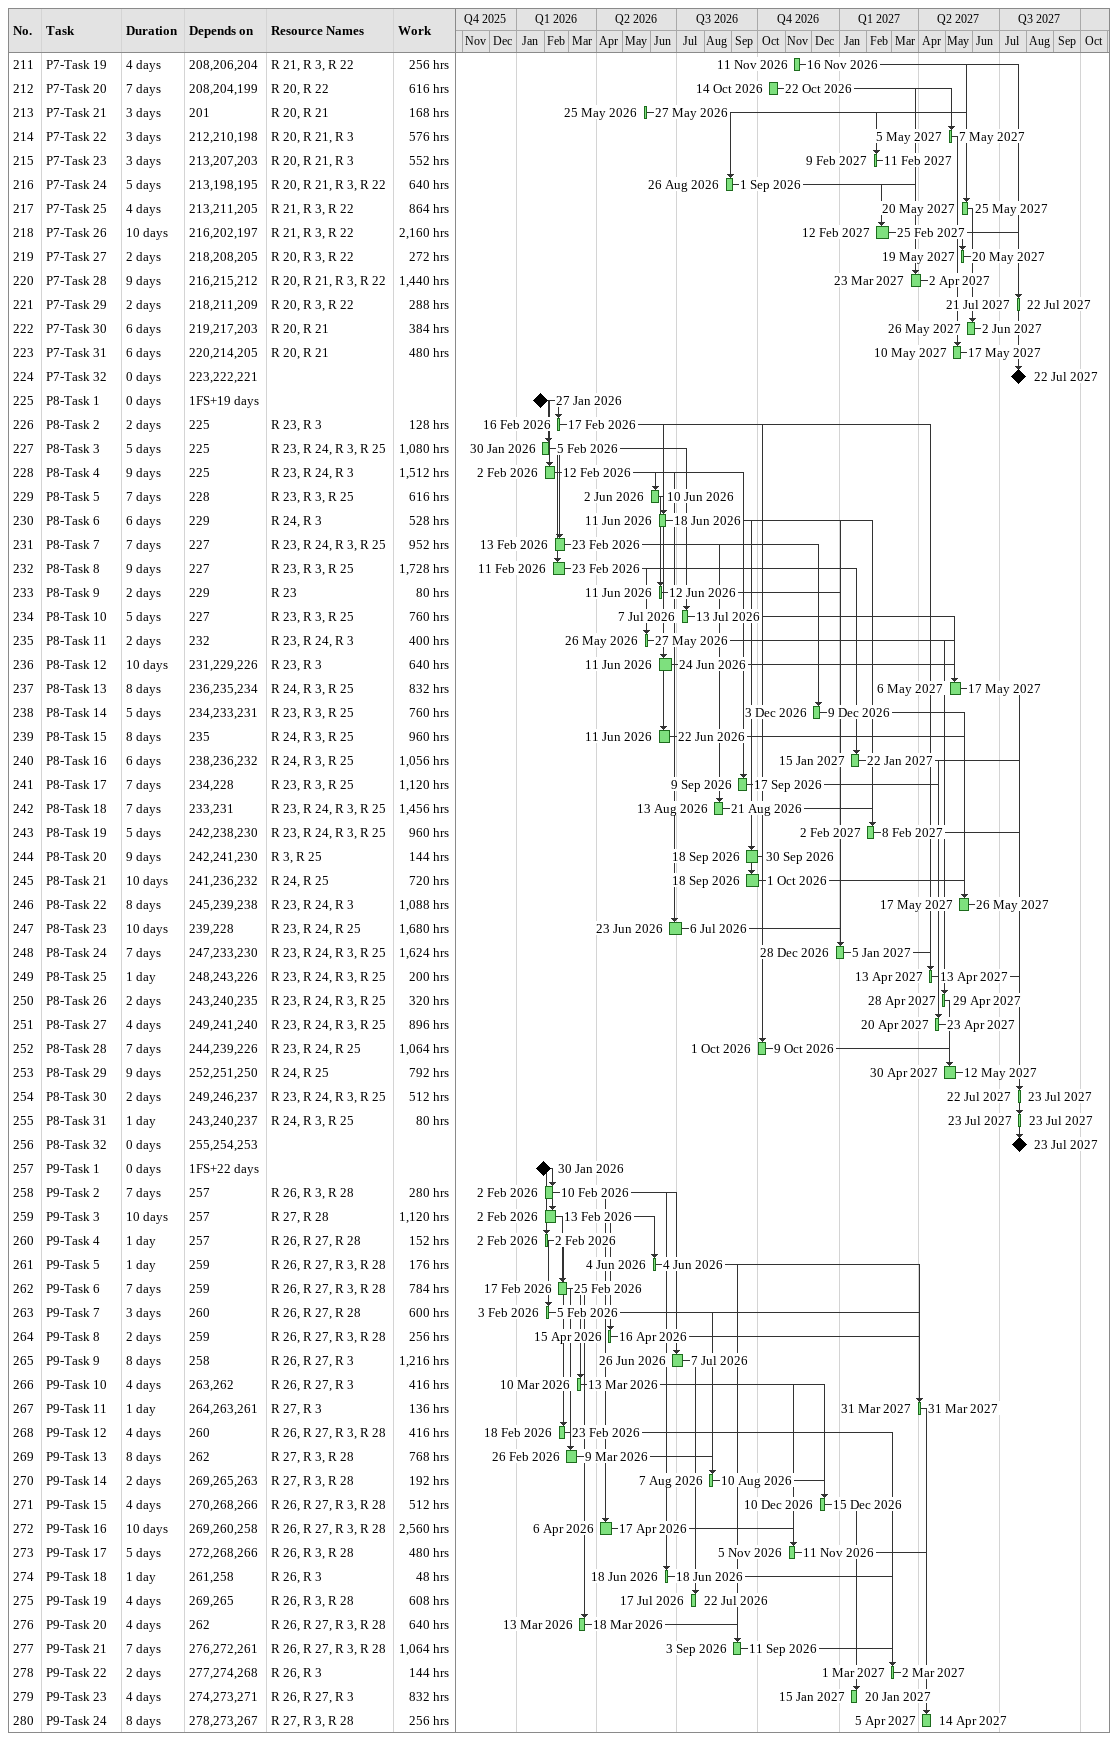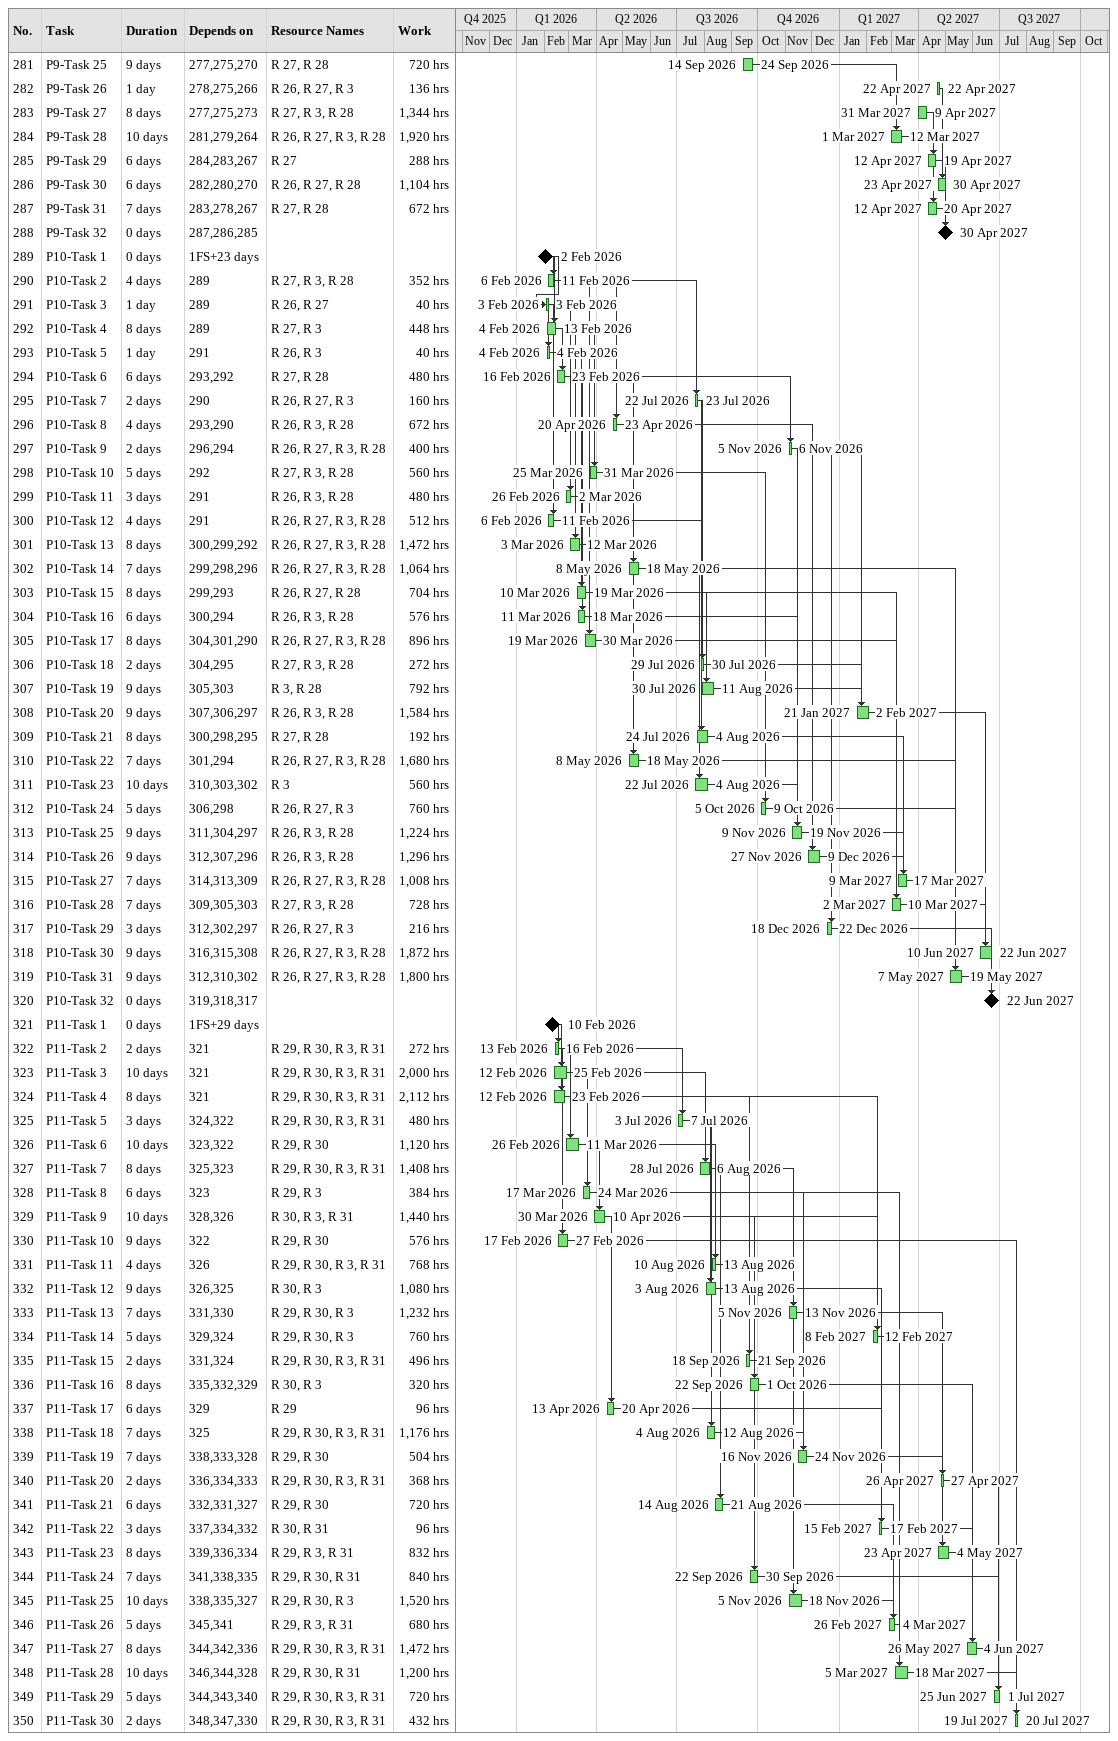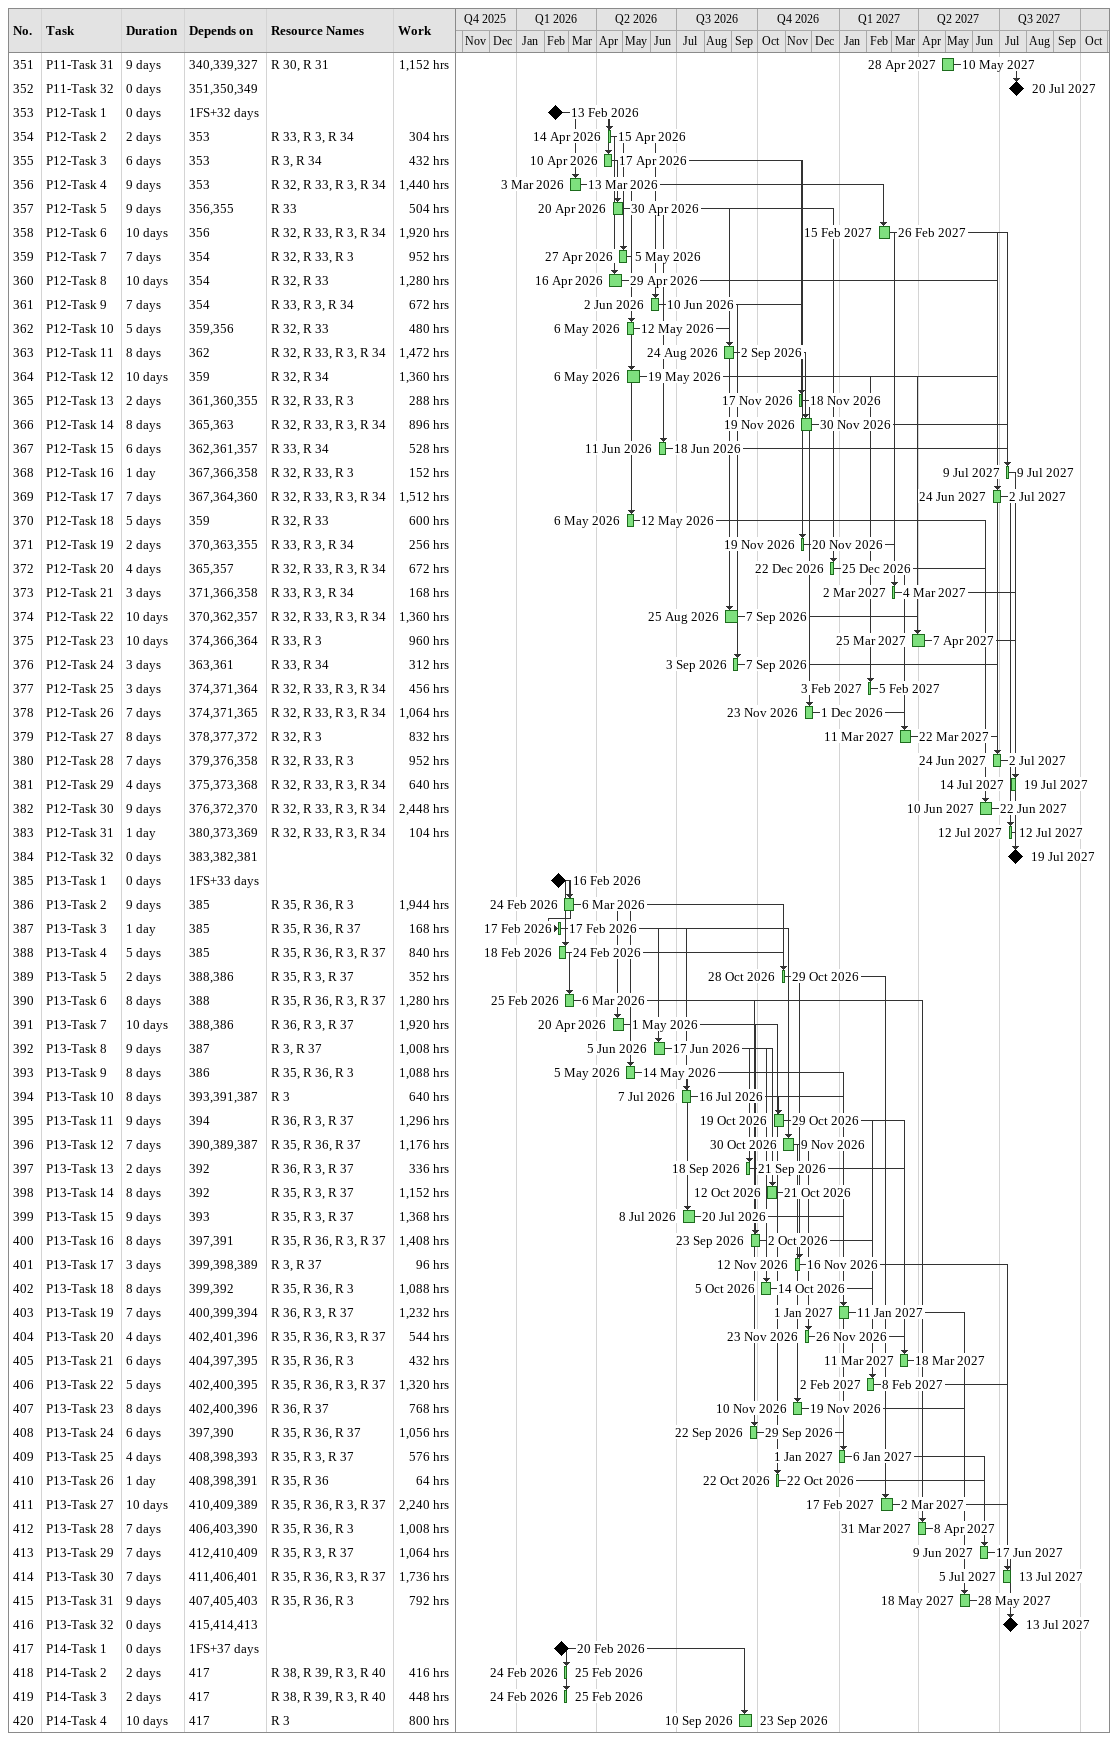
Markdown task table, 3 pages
| ID | Task | Duration | Start | Finish | Predecessors | Resources | Work (h) |
|---|---|---|---|---|---|---|---|
| 211 | P7-Task 19 | 4d | 2026-11-11 | 2026-11-16 | 208, 206, 204 | R 21, R 3, R 22 | 256 |
| 212 | P7-Task 20 | 7d | 2026-10-14 | 2026-10-22 | 208, 204, 199 | R 20, R 22 | 616 |
| 213 | P7-Task 21 | 3d | 2026-05-25 | 2026-05-27 | 201 | R 20, R 21 | 168 |
| 214 | P7-Task 22 | 3d | 2027-05-05 | 2027-05-07 | 212, 210, 198 | R 20, R 21, R 3 | 576 |
| 215 | P7-Task 23 | 3d | 2027-02-09 | 2027-02-11 | 213, 207, 203 | R 20, R 21, R 3 | 552 |
| 216 | P7-Task 24 | 5d | 2026-08-26 | 2026-09-01 | 213, 198, 195 | R 20, R 21, R 3, R 22 | 640 |
| 217 | P7-Task 25 | 4d | 2027-05-20 | 2027-05-25 | 213, 211, 205 | R 21, R 3, R 22 | 864 |
| 218 | P7-Task 26 | 10d | 2027-02-12 | 2027-02-25 | 216, 202, 197 | R 21, R 3, R 22 | 2160 |
| 219 | P7-Task 27 | 2d | 2027-05-19 | 2027-05-20 | 218, 208, 205 | R 20, R 3, R 22 | 272 |
| 220 | P7-Task 28 | 9d | 2027-03-23 | 2027-04-02 | 216, 215, 212 | R 20, R 21, R 3, R 22 | 1440 |
| 221 | P7-Task 29 | 2d | 2027-07-21 | 2027-07-22 | 218, 211, 209 | R 20, R 3, R 22 | 288 |
| 222 | P7-Task 30 | 6d | 2027-05-26 | 2027-06-02 | 219, 217, 203 | R 20, R 21 | 384 |
| 223 | P7-Task 31 | 6d | 2027-05-10 | 2027-05-17 | 220, 214, 205 | R 20, R 21 | 480 |
| 224 | P7-Task 32 | 0d | 2027-07-22 | 2027-07-22 | 223, 222, 221 |  |  |
| 225 | P8-Task 1 | 0d | 2026-01-27 | 2026-01-27 | 1FS+19d |  |  |
| 226 | P8-Task 2 | 2d | 2026-02-16 | 2026-02-17 | 225 | R 23, R 3 | 128 |
| 227 | P8-Task 3 | 5d | 2026-01-30 | 2026-02-05 | 225 | R 23, R 24, R 3, R 25 | 1080 |
| 228 | P8-Task 4 | 9d | 2026-02-02 | 2026-02-12 | 225 | R 23, R 24, R 3 | 1512 |
| 229 | P8-Task 5 | 7d | 2026-06-02 | 2026-06-10 | 228 | R 23, R 3, R 25 | 616 |
| 230 | P8-Task 6 | 6d | 2026-06-11 | 2026-06-18 | 229 | R 24, R 3 | 528 |
| 231 | P8-Task 7 | 7d | 2026-02-13 | 2026-02-23 | 227 | R 23, R 24, R 3, R 25 | 952 |
| 232 | P8-Task 8 | 9d | 2026-02-11 | 2026-02-23 | 227 | R 23, R 3, R 25 | 1728 |
| 233 | P8-Task 9 | 2d | 2026-06-11 | 2026-06-12 | 229 | R 23 | 80 |
| 234 | P8-Task 10 | 5d | 2026-07-07 | 2026-07-13 | 227 | R 23, R 3, R 25 | 760 |
| 235 | P8-Task 11 | 2d | 2026-05-26 | 2026-05-27 | 232 | R 23, R 24, R 3 | 400 |
| 236 | P8-Task 12 | 10d | 2026-06-11 | 2026-06-24 | 231, 229, 226 | R 23, R 3 | 640 |
| 237 | P8-Task 13 | 8d | 2027-05-06 | 2027-05-17 | 236, 235, 234 | R 24, R 3, R 25 | 832 |
| 238 | P8-Task 14 | 5d | 2026-12-03 | 2026-12-09 | 234, 233, 231 | R 23, R 3, R 25 | 760 |
| 239 | P8-Task 15 | 8d | 2026-06-11 | 2026-06-22 | 235 | R 24, R 3, R 25 | 960 |
| 240 | P8-Task 16 | 6d | 2027-01-15 | 2027-01-22 | 238, 236, 232 | R 24, R 3, R 25 | 1056 |
| 241 | P8-Task 17 | 7d | 2026-09-09 | 2026-09-17 | 234, 228 | R 23, R 3, R 25 | 1120 |
| 242 | P8-Task 18 | 7d | 2026-08-13 | 2026-08-21 | 233, 231 | R 23, R 24, R 3, R 25 | 1456 |
| 243 | P8-Task 19 | 5d | 2027-02-02 | 2027-02-08 | 242, 238, 230 | R 23, R 24, R 3, R 25 | 960 |
| 244 | P8-Task 20 | 9d | 2026-09-18 | 2026-09-30 | 242, 241, 230 | R 3, R 25 | 144 |
| 245 | P8-Task 21 | 10d | 2026-09-18 | 2026-10-01 | 241, 236, 232 | R 24, R 25 | 720 |
| 246 | P8-Task 22 | 8d | 2027-05-17 | 2027-05-26 | 245, 239, 238 | R 23, R 24, R 3 | 1088 |
| 247 | P8-Task 23 | 10d | 2026-06-23 | 2026-07-06 | 239, 228 | R 23, R 24, R 25 | 1680 |
| 248 | P8-Task 24 | 7d | 2026-12-28 | 2027-01-05 | 247, 233, 230 | R 23, R 24, R 3, R 25 | 1624 |
| 249 | P8-Task 25 | 1d | 2027-04-13 | 2027-04-13 | 248, 243, 226 | R 23, R 24, R 3, R 25 | 200 |
| 250 | P8-Task 26 | 2d | 2027-04-28 | 2027-04-29 | 243, 240, 235 | R 23, R 24, R 3, R 25 | 320 |
| 251 | P8-Task 27 | 4d | 2027-04-20 | 2027-04-23 | 249, 241, 240 | R 23, R 24, R 3, R 25 | 896 |
| 252 | P8-Task 28 | 7d | 2026-10-01 | 2026-10-09 | 244, 239, 226 | R 23, R 24, R 25 | 1064 |
| 253 | P8-Task 29 | 9d | 2027-04-30 | 2027-05-12 | 252, 251, 250 | R 24, R 25 | 792 |
| 254 | P8-Task 30 | 2d | 2027-07-22 | 2027-07-23 | 249, 246, 237 | R 23, R 24, R 3, R 25 | 512 |
| 255 | P8-Task 31 | 1d | 2027-07-23 | 2027-07-23 | 243, 240, 237 | R 24, R 3, R 25 | 80 |
| 256 | P8-Task 32 | 0d | 2027-07-23 | 2027-07-23 | 255, 254, 253 |  |  |
| 257 | P9-Task 1 | 0d | 2026-01-30 | 2026-01-30 | 1FS+22d |  |  |
| 258 | P9-Task 2 | 7d | 2026-02-02 | 2026-02-10 | 257 | R 26, R 3, R 28 | 280 |
| 259 | P9-Task 3 | 10d | 2026-02-02 | 2026-02-13 | 257 | R 27, R 28 | 1120 |
| 260 | P9-Task 4 | 1d | 2026-02-02 | 2026-02-02 | 257 | R 26, R 27, R 28 | 152 |
| 261 | P9-Task 5 | 1d | 2026-06-04 | 2026-06-04 | 259 | R 26, R 27, R 3, R 28 | 176 |
| 262 | P9-Task 6 | 7d | 2026-02-17 | 2026-02-25 | 259 | R 26, R 27, R 3, R 28 | 784 |
| 263 | P9-Task 7 | 3d | 2026-02-03 | 2026-02-05 | 260 | R 26, R 27, R 28 | 600 |
| 264 | P9-Task 8 | 2d | 2026-04-15 | 2026-04-16 | 259 | R 26, R 27, R 3, R 28 | 256 |
| 265 | P9-Task 9 | 8d | 2026-06-26 | 2026-07-07 | 258 | R 26, R 27, R 3 | 1216 |
| 266 | P9-Task 10 | 4d | 2026-03-10 | 2026-03-13 | 263, 262 | R 26, R 27, R 3 | 416 |
| 267 | P9-Task 11 | 1d | 2027-03-31 | 2027-03-31 | 264, 263, 261 | R 27, R 3 | 136 |
| 268 | P9-Task 12 | 4d | 2026-02-18 | 2026-02-23 | 260 | R 26, R 27, R 3, R 28 | 416 |
| 269 | P9-Task 13 | 8d | 2026-02-26 | 2026-03-09 | 262 | R 27, R 3, R 28 | 768 |
| 270 | P9-Task 14 | 2d | 2026-08-07 | 2026-08-10 | 269, 265, 263 | R 27, R 3, R 28 | 192 |
| 271 | P9-Task 15 | 4d | 2026-12-10 | 2026-12-15 | 270, 268, 266 | R 26, R 27, R 3, R 28 | 512 |
| 272 | P9-Task 16 | 10d | 2026-04-06 | 2026-04-17 | 269, 260, 258 | R 26, R 27, R 3, R 28 | 2560 |
| 273 | P9-Task 17 | 5d | 2026-11-05 | 2026-11-11 | 272, 268, 266 | R 26, R 3, R 28 | 480 |
| 274 | P9-Task 18 | 1d | 2026-06-18 | 2026-06-18 | 261, 258 | R 26, R 3 | 48 |
| 275 | P9-Task 19 | 4d | 2026-07-17 | 2026-07-22 | 269, 265 | R 26, R 3, R 28 | 608 |
| 276 | P9-Task 20 | 4d | 2026-03-13 | 2026-03-18 | 262 | R 26, R 27, R 3, R 28 | 640 |
| 277 | P9-Task 21 | 7d | 2026-09-03 | 2026-09-11 | 276, 272, 261 | R 26, R 27, R 3, R 28 | 1064 |
| 278 | P9-Task 22 | 2d | 2027-03-01 | 2027-03-02 | 277, 274, 268 | R 26, R 3 | 144 |
| 279 | P9-Task 23 | 4d | 2027-01-15 | 2027-01-20 | 274, 273, 271 | R 26, R 27, R 3 | 832 |
| 280 | P9-Task 24 | 8d | 2027-04-05 | 2027-04-14 | 278, 273, 267 | R 27, R 3, R 28 | 256 |
| 281 | P9-Task 25 | 9d | 2026-09-14 | 2026-09-24 | 277, 275, 270 | R 27, R 28 | 720 |
| 282 | P9-Task 26 | 1d | 2027-04-22 | 2027-04-22 | 278, 275, 266 | R 26, R 27, R 3 | 136 |
| 283 | P9-Task 27 | 8d | 2027-03-31 | 2027-04-09 | 277, 275, 273 | R 27, R 3, R 28 | 1344 |
| 284 | P9-Task 28 | 10d | 2027-03-01 | 2027-03-12 | 281, 279, 264 | R 26, R 27, R 3, R 28 | 1920 |
| 285 | P9-Task 29 | 6d | 2027-04-12 | 2027-04-19 | 284, 283, 267 | R 27 | 288 |
| 286 | P9-Task 30 | 6d | 2027-04-23 | 2027-04-30 | 282, 280, 270 | R 26, R 27, R 28 | 1104 |
| 287 | P9-Task 31 | 7d | 2027-04-12 | 2027-04-20 | 283, 278, 267 | R 27, R 28 | 672 |
| 288 | P9-Task 32 | 0d | 2027-04-30 | 2027-04-30 | 287, 286, 285 |  |  |
| 289 | P10-Task 1 | 0d | 2026-02-02 | 2026-02-02 | 1FS+23d |  |  |
| 290 | P10-Task 2 | 4d | 2026-02-06 | 2026-02-11 | 289 | R 27, R 3, R 28 | 352 |
| 291 | P10-Task 3 | 1d | 2026-02-03 | 2026-02-03 | 289 | R 26, R 27 | 40 |
| 292 | P10-Task 4 | 8d | 2026-02-04 | 2026-02-13 | 289 | R 27, R 3 | 448 |
| 293 | P10-Task 5 | 1d | 2026-02-04 | 2026-02-04 | 291 | R 26, R 3 | 40 |
| 294 | P10-Task 6 | 6d | 2026-02-16 | 2026-02-23 | 293, 292 | R 27, R 28 | 480 |
| 295 | P10-Task 7 | 2d | 2026-07-22 | 2026-07-23 | 290 | R 26, R 27, R 3 | 160 |
| 296 | P10-Task 8 | 4d | 2026-04-20 | 2026-04-23 | 293, 290 | R 26, R 3, R 28 | 672 |
| 297 | P10-Task 9 | 2d | 2026-11-05 | 2026-11-06 | 296, 294 | R 26, R 27, R 3, R 28 | 400 |
| 298 | P10-Task 10 | 5d | 2026-03-25 | 2026-03-31 | 292 | R 27, R 3, R 28 | 560 |
| 299 | P10-Task 11 | 3d | 2026-02-26 | 2026-03-02 | 291 | R 26, R 3, R 28 | 480 |
| 300 | P10-Task 12 | 4d | 2026-02-06 | 2026-02-11 | 291 | R 26, R 27, R 3, R 28 | 512 |
| 301 | P10-Task 13 | 8d | 2026-03-03 | 2026-03-12 | 300, 299, 292 | R 26, R 27, R 3, R 28 | 1472 |
| 302 | P10-Task 14 | 7d | 2026-05-08 | 2026-05-18 | 299, 298, 296 | R 26, R 27, R 3, R 28 | 1064 |
| 303 | P10-Task 15 | 8d | 2026-03-10 | 2026-03-19 | 299, 293 | R 26, R 27, R 28 | 704 |
| 304 | P10-Task 16 | 6d | 2026-03-11 | 2026-03-18 | 300, 294 | R 26, R 3, R 28 | 576 |
| 305 | P10-Task 17 | 8d | 2026-03-19 | 2026-03-30 | 304, 301, 290 | R 26, R 27, R 3, R 28 | 896 |
| 306 | P10-Task 18 | 2d | 2026-07-29 | 2026-07-30 | 304, 295 | R 27, R 3, R 28 | 272 |
| 307 | P10-Task 19 | 9d | 2026-07-30 | 2026-08-11 | 305, 303 | R 3, R 28 | 792 |
| 308 | P10-Task 20 | 9d | 2027-01-21 | 2027-02-02 | 307, 306, 297 | R 26, R 3, R 28 | 1584 |
| 309 | P10-Task 21 | 8d | 2026-07-24 | 2026-08-04 | 300, 298, 295 | R 27, R 28 | 192 |
| 310 | P10-Task 22 | 7d | 2026-05-08 | 2026-05-18 | 301, 294 | R 26, R 27, R 3, R 28 | 1680 |
| 311 | P10-Task 23 | 10d | 2026-07-22 | 2026-08-04 | 310, 303, 302 | R 3 | 560 |
| 312 | P10-Task 24 | 5d | 2026-10-05 | 2026-10-09 | 306, 298 | R 26, R 27, R 3 | 760 |
| 313 | P10-Task 25 | 9d | 2026-11-09 | 2026-11-19 | 311, 304, 297 | R 26, R 3, R 28 | 1224 |
| 314 | P10-Task 26 | 9d | 2026-11-27 | 2026-12-09 | 312, 307, 296 | R 26, R 3, R 28 | 1296 |
| 315 | P10-Task 27 | 7d | 2027-03-09 | 2027-03-17 | 314, 313, 309 | R 26, R 27, R 3, R 28 | 1008 |
| 316 | P10-Task 28 | 7d | 2027-03-02 | 2027-03-10 | 309, 305, 303 | R 27, R 3, R 28 | 728 |
| 317 | P10-Task 29 | 3d | 2026-12-18 | 2026-12-22 | 312, 302, 297 | R 26, R 27, R 3 | 216 |
| 318 | P10-Task 30 | 9d | 2027-06-10 | 2027-06-22 | 316, 315, 308 | R 26, R 27, R 3, R 28 | 1872 |
| 319 | P10-Task 31 | 9d | 2027-05-07 | 2027-05-19 | 312, 310, 302 | R 26, R 27, R 3, R 28 | 1800 |
| 320 | P10-Task 32 | 0d | 2027-06-22 | 2027-06-22 | 319, 318, 317 |  |  |
| 321 | P11-Task 1 | 0d | 2026-02-10 | 2026-02-10 | 1FS+29d |  |  |
| 322 | P11-Task 2 | 2d | 2026-02-13 | 2026-02-16 | 321 | R 29, R 30, R 3, R 31 | 272 |
| 323 | P11-Task 3 | 10d | 2026-02-12 | 2026-02-25 | 321 | R 29, R 30, R 3, R 31 | 2000 |
| 324 | P11-Task 4 | 8d | 2026-02-12 | 2026-02-23 | 321 | R 29, R 30, R 3, R 31 | 2112 |
| 325 | P11-Task 5 | 3d | 2026-07-03 | 2026-07-07 | 324, 322 | R 29, R 30, R 3, R 31 | 480 |
| 326 | P11-Task 6 | 10d | 2026-02-26 | 2026-03-11 | 323, 322 | R 29, R 30 | 1120 |
| 327 | P11-Task 7 | 8d | 2026-07-28 | 2026-08-06 | 325, 323 | R 29, R 30, R 3, R 31 | 1408 |
| 328 | P11-Task 8 | 6d | 2026-03-17 | 2026-03-24 | 323 | R 29, R 3 | 384 |
| 329 | P11-Task 9 | 10d | 2026-03-30 | 2026-04-10 | 328, 326 | R 30, R 3, R 31 | 1440 |
| 330 | P11-Task 10 | 9d | 2026-02-17 | 2026-02-27 | 322 | R 29, R 30 | 576 |
| 331 | P11-Task 11 | 4d | 2026-08-10 | 2026-08-13 | 326 | R 29, R 30, R 3, R 31 | 768 |
| 332 | P11-Task 12 | 9d | 2026-08-03 | 2026-08-13 | 326, 325 | R 30, R 3 | 1080 |
| 333 | P11-Task 13 | 7d | 2026-11-05 | 2026-11-13 | 331, 330 | R 29, R 30, R 3 | 1232 |
| 334 | P11-Task 14 | 5d | 2027-02-08 | 2027-02-12 | 329, 324 | R 29, R 30, R 3 | 760 |
| 335 | P11-Task 15 | 2d | 2026-09-18 | 2026-09-21 | 331, 324 | R 29, R 30, R 3, R 31 | 496 |
| 336 | P11-Task 16 | 8d | 2026-09-22 | 2026-10-01 | 335, 332, 329 | R 30, R 3 | 320 |
| 337 | P11-Task 17 | 6d | 2026-04-13 | 2026-04-20 | 329 | R 29 | 96 |
| 338 | P11-Task 18 | 7d | 2026-08-04 | 2026-08-12 | 325 | R 29, R 30, R 3, R 31 | 1176 |
| 339 | P11-Task 19 | 7d | 2026-11-16 | 2026-11-24 | 338, 333, 328 | R 29, R 30 | 504 |
| 340 | P11-Task 20 | 2d | 2027-04-26 | 2027-04-27 | 336, 334, 333 | R 29, R 30, R 3, R 31 | 368 |
| 341 | P11-Task 21 | 6d | 2026-08-14 | 2026-08-21 | 332, 331, 327 | R 29, R 30 | 720 |
| 342 | P11-Task 22 | 3d | 2027-02-15 | 2027-02-17 | 337, 334, 332 | R 30, R 31 | 96 |
| 343 | P11-Task 23 | 8d | 2027-04-23 | 2027-05-04 | 339, 336, 334 | R 29, R 3, R 31 | 832 |
| 344 | P11-Task 24 | 7d | 2026-09-22 | 2026-09-30 | 341, 338, 335 | R 29, R 30, R 31 | 840 |
| 345 | P11-Task 25 | 10d | 2026-11-05 | 2026-11-18 | 338, 335, 327 | R 29, R 30, R 3 | 1520 |
| 346 | P11-Task 26 | 5d | 2027-02-26 | 2027-03-04 | 345, 341 | R 29, R 3, R 31 | 680 |
| 347 | P11-Task 27 | 8d | 2027-05-26 | 2027-06-04 | 344, 342, 336 | R 29, R 30, R 3, R 31 | 1472 |
| 348 | P11-Task 28 | 10d | 2027-03-05 | 2027-03-18 | 346, 344, 328 | R 29, R 30, R 31 | 1200 |
| 349 | P11-Task 29 | 5d | 2027-06-25 | 2027-07-01 | 344, 343, 340 | R 29, R 30, R 3, R 31 | 720 |
| 350 | P11-Task 30 | 2d | 2027-07-19 | 2027-07-20 | 348, 347, 330 | R 29, R 30, R 3, R 31 | 432 |
| 351 | P11-Task 31 | 9d | 2027-04-28 | 2027-05-10 | 340, 339, 327 | R 30, R 31 | 1152 |
| 352 | P11-Task 32 | 0d | 2027-07-20 | 2027-07-20 | 351, 350, 349 |  |  |
| 353 | P12-Task 1 | 0d | 2026-02-13 | 2026-02-13 | 1FS+32d |  |  |
| 354 | P12-Task 2 | 2d | 2026-04-14 | 2026-04-15 | 353 | R 33, R 3, R 34 | 304 |
| 355 | P12-Task 3 | 6d | 2026-04-10 | 2026-04-17 | 353 | R 3, R 34 | 432 |
| 356 | P12-Task 4 | 9d | 2026-03-03 | 2026-03-13 | 353 | R 32, R 33, R 3, R 34 | 1440 |
| 357 | P12-Task 5 | 9d | 2026-04-20 | 2026-04-30 | 356, 355 | R 33 | 504 |
| 358 | P12-Task 6 | 10d | 2027-02-15 | 2027-02-26 | 356 | R 32, R 33, R 3, R 34 | 1920 |
| 359 | P12-Task 7 | 7d | 2026-04-27 | 2026-05-05 | 354 | R 32, R 33, R 3 | 952 |
| 360 | P12-Task 8 | 10d | 2026-04-16 | 2026-04-29 | 354 | R 32, R 33 | 1280 |
| 361 | P12-Task 9 | 7d | 2026-06-02 | 2026-06-10 | 354 | R 33, R 3, R 34 | 672 |
| 362 | P12-Task 10 | 5d | 2026-05-06 | 2026-05-12 | 359, 356 | R 32, R 33 | 480 |
| 363 | P12-Task 11 | 8d | 2026-08-24 | 2026-09-02 | 362 | R 32, R 33, R 3, R 34 | 1472 |
| 364 | P12-Task 12 | 10d | 2026-05-06 | 2026-05-19 | 359 | R 32, R 34 | 1360 |
| 365 | P12-Task 13 | 2d | 2026-11-17 | 2026-11-18 | 361, 360, 355 | R 32, R 33, R 3 | 288 |
| 366 | P12-Task 14 | 8d | 2026-11-19 | 2026-11-30 | 365, 363 | R 32, R 33, R 3, R 34 | 896 |
| 367 | P12-Task 15 | 6d | 2026-06-11 | 2026-06-18 | 362, 361, 357 | R 33, R 34 | 528 |
| 368 | P12-Task 16 | 1d | 2027-07-09 | 2027-07-09 | 367, 366, 358 | R 32, R 33, R 3 | 152 |
| 369 | P12-Task 17 | 7d | 2027-06-24 | 2027-07-02 | 367, 364, 360 | R 32, R 33, R 3, R 34 | 1512 |
| 370 | P12-Task 18 | 5d | 2026-05-06 | 2026-05-12 | 359 | R 32, R 33 | 600 |
| 371 | P12-Task 19 | 2d | 2026-11-19 | 2026-11-20 | 370, 363, 355 | R 33, R 3, R 34 | 256 |
| 372 | P12-Task 20 | 4d | 2026-12-22 | 2026-12-25 | 365, 357 | R 32, R 33, R 3, R 34 | 672 |
| 373 | P12-Task 21 | 3d | 2027-03-02 | 2027-03-04 | 371, 366, 358 | R 33, R 3, R 34 | 168 |
| 374 | P12-Task 22 | 10d | 2026-08-25 | 2026-09-07 | 370, 362, 357 | R 32, R 33, R 3, R 34 | 1360 |
| 375 | P12-Task 23 | 10d | 2027-03-25 | 2027-04-07 | 374, 366, 364 | R 33, R 3 | 960 |
| 376 | P12-Task 24 | 3d | 2026-09-03 | 2026-09-07 | 363, 361 | R 33, R 34 | 312 |
| 377 | P12-Task 25 | 3d | 2027-02-03 | 2027-02-05 | 374, 371, 364 | R 32, R 33, R 3, R 34 | 456 |
| 378 | P12-Task 26 | 7d | 2026-11-23 | 2026-12-01 | 374, 371, 365 | R 32, R 33, R 3, R 34 | 1064 |
| 379 | P12-Task 27 | 8d | 2027-03-11 | 2027-03-22 | 378, 377, 372 | R 32, R 3 | 832 |
| 380 | P12-Task 28 | 7d | 2027-06-24 | 2027-07-02 | 379, 376, 358 | R 32, R 33, R 3 | 952 |
| 381 | P12-Task 29 | 4d | 2027-07-14 | 2027-07-19 | 375, 373, 368 | R 32, R 33, R 3, R 34 | 640 |
| 382 | P12-Task 30 | 9d | 2027-06-10 | 2027-06-22 | 376, 372, 370 | R 32, R 33, R 3, R 34 | 2448 |
| 383 | P12-Task 31 | 1d | 2027-07-12 | 2027-07-12 | 380, 373, 369 | R 32, R 33, R 3, R 34 | 104 |
| 384 | P12-Task 32 | 0d | 2027-07-19 | 2027-07-19 | 383, 382, 381 |  |  |
| 385 | P13-Task 1 | 0d | 2026-02-16 | 2026-02-16 | 1FS+33d |  |  |
| 386 | P13-Task 2 | 9d | 2026-02-24 | 2026-03-06 | 385 | R 35, R 36, R 3 | 1944 |
| 387 | P13-Task 3 | 1d | 2026-02-17 | 2026-02-17 | 385 | R 35, R 36, R 37 | 168 |
| 388 | P13-Task 4 | 5d | 2026-02-18 | 2026-02-24 | 385 | R 35, R 36, R 3, R 37 | 840 |
| 389 | P13-Task 5 | 2d | 2026-10-28 | 2026-10-29 | 388, 386 | R 35, R 3, R 37 | 352 |
| 390 | P13-Task 6 | 8d | 2026-02-25 | 2026-03-06 | 388 | R 35, R 36, R 3, R 37 | 1280 |
| 391 | P13-Task 7 | 10d | 2026-04-20 | 2026-05-01 | 388, 386 | R 36, R 3, R 37 | 1920 |
| 392 | P13-Task 8 | 9d | 2026-06-05 | 2026-06-17 | 387 | R 3, R 37 | 1008 |
| 393 | P13-Task 9 | 8d | 2026-05-05 | 2026-05-14 | 386 | R 35, R 36, R 3 | 1088 |
| 394 | P13-Task 10 | 8d | 2026-07-07 | 2026-07-16 | 393, 391, 387 | R 3 | 640 |
| 395 | P13-Task 11 | 9d | 2026-10-19 | 2026-10-29 | 394 | R 36, R 3, R 37 | 1296 |
| 396 | P13-Task 12 | 7d | 2026-10-30 | 2026-11-09 | 390, 389, 387 | R 35, R 36, R 37 | 1176 |
| 397 | P13-Task 13 | 2d | 2026-09-18 | 2026-09-21 | 392 | R 36, R 3, R 37 | 336 |
| 398 | P13-Task 14 | 8d | 2026-10-12 | 2026-10-21 | 392 | R 35, R 3, R 37 | 1152 |
| 399 | P13-Task 15 | 9d | 2026-07-08 | 2026-07-20 | 393 | R 35, R 3, R 37 | 1368 |
| 400 | P13-Task 16 | 8d | 2026-09-23 | 2026-10-02 | 397, 391 | R 35, R 36, R 3, R 37 | 1408 |
| 401 | P13-Task 17 | 3d | 2026-11-12 | 2026-11-16 | 399, 398, 389 | R 3, R 37 | 96 |
| 402 | P13-Task 18 | 8d | 2026-10-05 | 2026-10-14 | 399, 392 | R 35, R 36, R 3 | 1088 |
| 403 | P13-Task 19 | 7d | 2027-01-01 | 2027-01-11 | 400, 399, 394 | R 36, R 3, R 37 | 1232 |
| 404 | P13-Task 20 | 4d | 2026-11-23 | 2026-11-26 | 402, 401, 396 | R 35, R 36, R 3, R 37 | 544 |
| 405 | P13-Task 21 | 6d | 2027-03-11 | 2027-03-18 | 404, 397, 395 | R 35, R 36, R 3 | 432 |
| 406 | P13-Task 22 | 5d | 2027-02-02 | 2027-02-08 | 402, 400, 395 | R 35, R 36, R 3, R 37 | 1320 |
| 407 | P13-Task 23 | 8d | 2026-11-10 | 2026-11-19 | 402, 400, 396 | R 36, R 37 | 768 |
| 408 | P13-Task 24 | 6d | 2026-09-22 | 2026-09-29 | 397, 390 | R 35, R 36, R 37 | 1056 |
| 409 | P13-Task 25 | 4d | 2027-01-01 | 2027-01-06 | 408, 398, 393 | R 35, R 3, R 37 | 576 |
| 410 | P13-Task 26 | 1d | 2026-10-22 | 2026-10-22 | 408, 398, 391 | R 35, R 36 | 64 |
| 411 | P13-Task 27 | 10d | 2027-02-17 | 2027-03-02 | 410, 409, 389 | R 35, R 36, R 3, R 37 | 2240 |
| 412 | P13-Task 28 | 7d | 2027-03-31 | 2027-04-08 | 406, 403, 390 | R 35, R 36, R 3 | 1008 |
| 413 | P13-Task 29 | 7d | 2027-06-09 | 2027-06-17 | 412, 410, 409 | R 35, R 3, R 37 | 1064 |
| 414 | P13-Task 30 | 7d | 2027-07-05 | 2027-07-13 | 411, 406, 401 | R 35, R 36, R 3, R 37 | 1736 |
| 415 | P13-Task 31 | 9d | 2027-05-18 | 2027-05-28 | 407, 405, 403 | R 35, R 36, R 3 | 792 |
| 416 | P13-Task 32 | 0d | 2027-07-13 | 2027-07-13 | 415, 414, 413 |  |  |
| 417 | P14-Task 1 | 0d | 2026-02-20 | 2026-02-20 | 1FS+37d |  |  |
| 418 | P14-Task 2 | 2d | 2026-02-24 | 2026-02-25 | 417 | R 38, R 39, R 3, R 40 | 416 |
| 419 | P14-Task 3 | 2d | 2026-02-24 | 2026-02-25 | 417 | R 38, R 39, R 3, R 40 | 448 |
| 420 | P14-Task 4 | 10d | 2026-09-10 | 2026-09-23 | 417 | R 3 | 800 |
